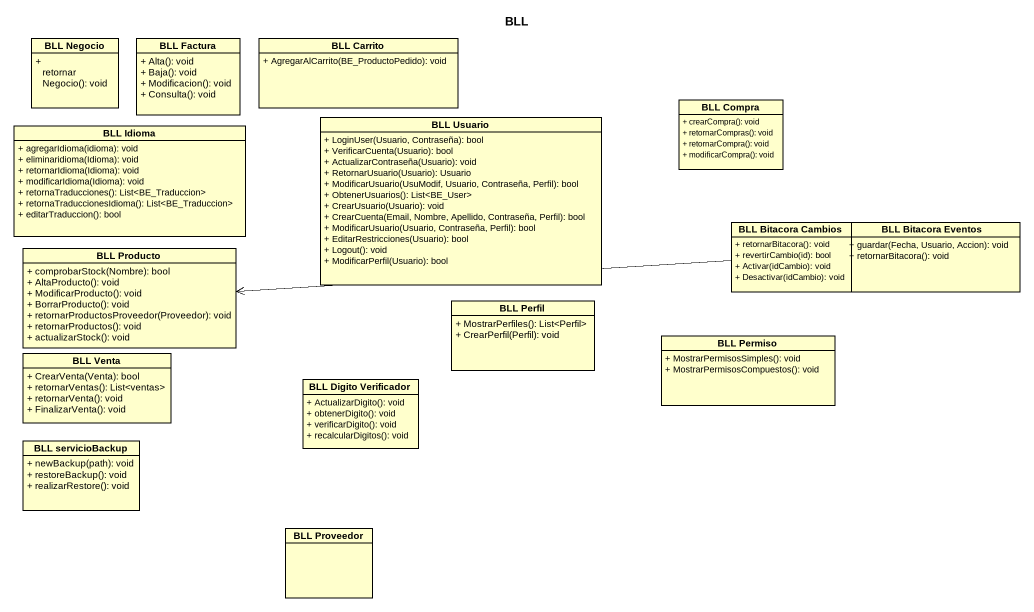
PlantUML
@startuml
title BLL
hide circle
hide empty members
skinparam classAttributeIconSize 0
class "BLL Negocio" as BLL_Negocio {
  + retornarNegocio(): void
}
class "BLL Factura" as BLL_Factura {
  + Alta(): void
  + Baja(): void
  + Modificacion(): void
  + Consulta(): void
}
class "BLL Carrito" as BLL_Carrito {
  + AgregarAlCarrito(BE_ProductoPedido): void
}
class "BLL Idioma" as BLL_Idioma {
  + agregarIdioma(idioma): void
  + eliminaridioma(Idioma): void
  + retornarIdioma(Idioma): void
  + modificarIdioma(Idioma): void
  + retornaTraducciones(): List<BE_Traduccion>
  + retornaTraduccionesIdioma(): List<BE_Traduccion>
  + editarTraduccion(): bool
}
class "BLL Usuario" as BLL_Usuario {
  + LoginUser(Usuario, Contraseña): bool
  + VerificarCuenta(Usuario): bool
  + ActualizarContraseña(Usuario): void
  + RetornarUsuario(Usuario): Usuario
  + ModificarUsuario(UsuModif, Usuario, Contraseña, Perfil): bool
  + ObtenerUsuarios(): List<BE_User>
  + CrearUsuario(Usuario): void
  + CrearCuenta(Email, Nombre, Apellido, Contraseña, Perfil): bool
  + ModificarUsuario(Usuario, Contraseña, Perfil): bool
  + EditarRestricciones(Usuario): bool
  + Logout(): void
  + ModificarPerfil(Usuario): bool
}
class "BLL Compra" as BLL_Compra {
  + crearCompra(): void
  + retornarCompras(): void
  + retornarCompra(): void
  + modificarCompra(): void
}
class "BLL Bitacora Cambios" as BLL_Bitacora_Cambios {
  + retornarBitacora(): void
  + revertirCambio(id): bool
  + Activar(idCambio): void
  + Desactivar(idCambio): void
}
class "BLL Bitacora Eventos" as BLL_Bitacora_Eventos {
  + guardar(Fecha, Usuario, Accion): void
  + retornarBitacora(): void
}
class "BLL Producto" as BLL_Producto {
  + comprobarStock(Nombre): bool
  + AltaProducto(): void
  + ModificarProducto(): void
  + BorrarProducto(): void
  + retornarProductosProveedor(Proveedor): void
  + retornarProductos(): void
  + actualizarStock(): void
}
class "BLL Perfil" as BLL_Perfil {
  + MostrarPerfiles(): List<Perfil>
  + CrearPerfil(Perfil): void
}
class "BLL Venta" as BLL_Venta {
  + CrearVenta(Venta): bool
  + retornarVentas(): List<ventas>
  + retornarVenta(): void
  + FinalizarVenta(): void
}
class "BLL Permiso" as BLL_Permiso {
  + MostrarPermisosSimples(): void
  + MostrarPermisosCompuestos(): void
}
class "BLL Digito Verificador" as BLL_Digito_Verificador {
  + ActualizarDigito(): void
  + obtenerDigito(): void
  + verificarDigito(): void
  + recalcularDigitos(): void
}
class "BLL servicioBackup" as BLL_servicioBackup {
  + newBackup(path): void
  + restoreBackup(): void
  + realizarRestore(): void
}
class "BLL Proveedor" as BLL_Proveedor
BLL_Bitacora_Cambios -left-> BLL_Producto
@enduml
